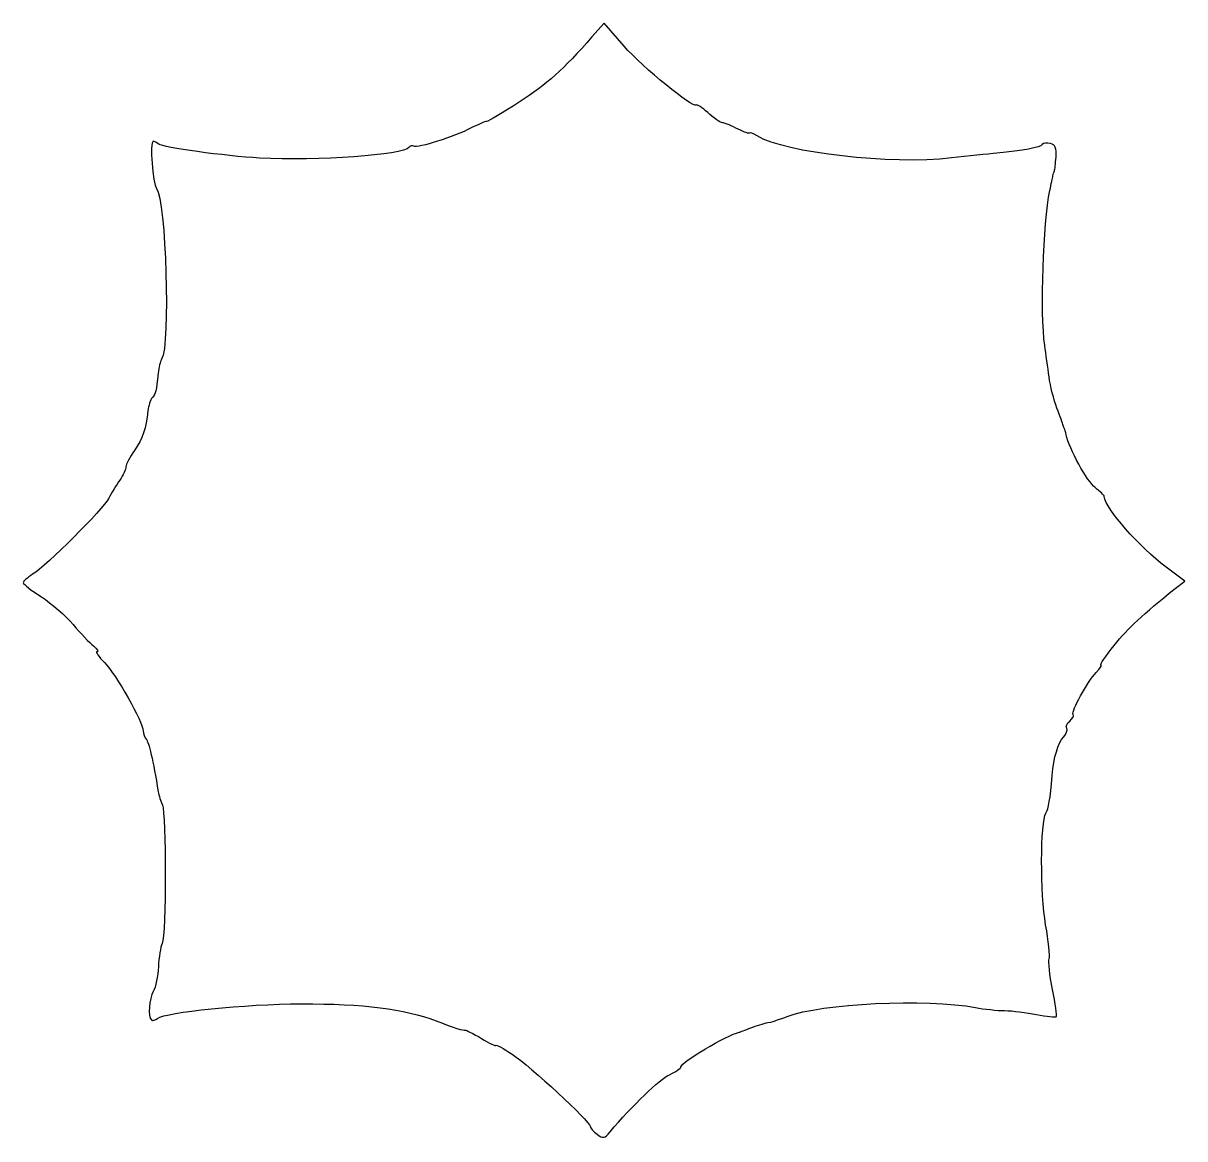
# Model space of a CAD drawing. Header units: centimetres. Extents: x -10.7 to 10.2, y -12.4 to 7.6.
import ezdxf

# ---------------------------------------------------------------- set-up
doc = ezdxf.new("R2010")
doc.units = ezdxf.units.CM
doc.header["$MEASUREMENT"] = 0
doc.layers.add('Layer 1', color=7, linetype='Continuous')

msp = doc.modelspace()

# ---------------------------------------------------------------- linework, layer by layer
at = {"layer": 'Layer 1'}
msp.add_open_spline([(-0.38889, -12.34982), (-0.4565, -12.30068), (-0.51181, -12.23679), (-0.51181, -12.20785), (-0.51181, -12.20785), (-0.51181, -12.12364), (-1.58978, -11.12794), (-1.91003, -10.91634), (-1.91003, -10.91634), (-2.0706, -10.81025), (-2.20197, -10.73835), (-2.20197, -10.75657), (-2.20197, -10.75657), (-2.20197, -10.77479), (-2.31951, -10.71835), (-2.46318, -10.63115), (-2.46318, -10.63115), (-2.60684, -10.54395), (-2.73821, -10.47761), (-2.75512, -10.48372), (-2.75512, -10.48372), (-2.78304, -10.49382), (-2.94218, -10.4428), (-3.27753, -10.31623), (-3.27753, -10.31623), (-3.85397, -10.09866), (-4.57333, -10.00781), (-5.69126, -10.01139), (-5.69126, -10.01139), (-6.70588, -10.01463), (-8.12708, -10.15769), (-8.27267, -10.27123), (-8.27267, -10.27123), (-8.31574, -10.30482), (-8.36591, -10.31794), (-8.38416, -10.3004), (-8.38416, -10.3004), (-8.44776, -10.23925), (-8.42689, -9.92532), (-8.35005, -9.78727), (-8.35005, -9.78727), (-8.30748, -9.71078), (-8.26617, -9.51247), (-8.25826, -9.34658), (-8.25826, -9.34658), (-8.25035, -9.18069), (-8.21942, -8.99177), (-8.18953, -8.92677), (-8.18953, -8.92677), (-8.11878, -8.77292), (-8.11649, -6.59898), (-8.18691, -6.44484), (-8.18691, -6.44484), (-8.21661, -6.37984), (-8.24968, -6.27347), (-8.26041, -6.20847), (-8.26041, -6.20847), (-8.35391, -5.6417), (-8.42918, -5.31314), (-8.47634, -5.26593), (-8.47634, -5.26593), (-8.50718, -5.23505), (-8.53241, -5.16661), (-8.53241, -5.11382), (-8.53241, -5.11382), (-8.53241, -4.95616), (-9.01924, -4.09578), (-9.22542, -3.88905), (-9.22542, -3.88905), (-9.33077, -3.78342), (-9.39079, -3.69611), (-9.35881, -3.69503), (-9.35881, -3.69503), (-9.32683, -3.69395), (-9.35619, -3.64741), (-9.42405, -3.59162), (-9.42405, -3.59162), (-9.49191, -3.53582), (-9.65559, -3.36231), (-9.78778, -3.20604), (-9.78778, -3.20604), (-9.91997, -3.04977), (-10.17558, -2.8278), (-10.35582, -2.71277), (-10.35582, -2.71277), (-10.53606, -2.59774), (-10.68352, -2.48268), (-10.68352, -2.45708), (-10.68352, -2.45708), (-10.68352, -2.43148), (-10.60746, -2.36352), (-10.5145, -2.30607), (-10.5145, -2.30607), (-10.26801, -2.15373), (-9.251, -1.13765), (-9.14761, -0.94042), (-9.14761, -0.94042), (-9.09901, -0.84771), (-9.00985, -0.70128), (-8.94947, -0.615), (-8.94947, -0.615), (-8.8891, -0.52873), (-8.8397, -0.42189), (-8.8397, -0.37757), (-8.8397, -0.37757), (-8.8397, -0.33325), (-8.77166, -0.20072), (-8.6885, -0.08305), (-8.6885, -0.08305), (-8.53997, 0.12712), (-8.47684, 0.31195), (-8.44543, 0.62867), (-8.44543, 0.62867), (-8.43673, 0.71643), (-8.40119, 0.8228), (-8.36646, 0.86504), (-8.36646, 0.86504), (-8.30291, 0.94234), (-8.29673, 0.96856), (-8.26363, 1.30094), (-8.26363, 1.30094), (-8.25367, 1.40093), (-8.22528, 1.51424), (-8.20054, 1.55273), (-8.20054, 1.55273), (-8.04171, 1.79982), (-8.12137, 4.41409), (-8.29382, 4.61401), (-8.29382, 4.61401), (-8.36136, 4.69231), (-8.41493, 5.4625), (-8.35283, 5.4625), (-8.35283, 5.4625), (-8.3299, 5.4625), (-8.28487, 5.43873), (-8.25276, 5.40967), (-8.25276, 5.40967), (-8.18752, 5.35064), (-7.05816, 5.19547), (-6.44275, 5.16098), (-6.44275, 5.16098), (-5.41037, 5.10312), (-3.85262, 5.21458), (-3.76385, 5.35267), (-3.76385, 5.35267), (-3.74523, 5.38164), (-3.70565, 5.39087), (-3.6759, 5.37319), (-3.6759, 5.37319), (-3.60934, 5.33364), (-2.9516, 5.54256), (-2.6446, 5.70076), (-2.6446, 5.70076), (-2.52047, 5.76473), (-2.3967, 5.81706), (-2.36955, 5.81706), (-2.36955, 5.81706), (-2.3424, 5.81706), (-2.07925, 5.97306), (-1.78477, 6.16372), (-1.78477, 6.16372), (-1.28198, 6.48925), (-0.99607, 6.7455), (-0.47953, 7.33349), (-0.47953, 7.33349), (-0.47953, 7.33349), (-0.26349, 7.57941), (-0.26349, 7.57941), (-0.26349, 7.57941), (-0.26349, 7.57941), (0.09663, 7.16831), (0.09663, 7.16831), (0.09663, 7.16831), (0.433, 6.78433), (1.33802, 6.04665), (1.39193, 6.11252), (1.39193, 6.11252), (1.40523, 6.12877), (1.49754, 6.06706), (1.59706, 5.97539), (1.59706, 5.97539), (1.69658, 5.88371), (1.81594, 5.80249), (1.8623, 5.79488), (1.8623, 5.79488), (1.90867, 5.78728), (2.03648, 5.73529), (2.14634, 5.67935), (2.14634, 5.67935), (2.2562, 5.62341), (2.34609, 5.59224), (2.34609, 5.61007), (2.34609, 5.61007), (2.34609, 5.62791), (2.40832, 5.60473), (2.48438, 5.55856), (2.48438, 5.55856), (2.99011, 5.25161), (4.88479, 5.03621), (5.97225, 5.16204), (5.97225, 5.16204), (6.25958, 5.19529), (6.62544, 5.23416), (6.78528, 5.24844), (6.78528, 5.24844), (7.24524, 5.28951), (7.56694, 5.35049), (7.60069, 5.40299), (7.60069, 5.40299), (7.6178, 5.42961), (7.68307, 5.43851), (7.74572, 5.42275), (7.74572, 5.42275), (7.83391, 5.40058), (7.85666, 5.34511), (7.84645, 5.17715), (7.84645, 5.17715), (7.8392, 5.05782), (7.8262, 4.9469), (7.81758, 4.93065), (7.81758, 4.93065), (7.80895, 4.9144), (7.79679, 4.87451), (7.79056, 4.84201), (7.79056, 4.84201), (7.78433, 4.80951), (7.75961, 4.68984), (7.73563, 4.57609), (7.73563, 4.57609), (7.61422, 4.00004), (7.56098, 2.38468), (7.6441, 1.79869), (7.6441, 1.79869), (7.66485, 1.65243), (7.69965, 1.39981), (7.72145, 1.2373), (7.72145, 1.2373), (7.74324, 1.07479), (7.80709, 0.82217), (7.86334, 0.67591), (7.86334, 0.67591), (7.91959, 0.52965), (7.96999, 0.39004), (7.97535, 0.36567), (7.97535, 0.36567), (7.9807, 0.34129), (7.99066, 0.3147), (7.99748, 0.30658), (7.99748, 0.30658), (8.00429, 0.29845), (8.01869, 0.24812), (8.02948, 0.19473), (8.02948, 0.19473), (8.07858, -0.04818), (8.40435, -0.64214), (8.54811, -0.75087), (8.54811, -0.75087), (8.63564, -0.81707), (8.70963, -0.88876), (8.71255, -0.9102), (8.71255, -0.9102), (8.74367, -1.13866), (9.33193, -1.80996), (9.82242, -2.17673), (9.82242, -2.17673), (9.82242, -2.17673), (10.15644, -2.4265), (10.15644, -2.4265), (10.15644, -2.4265), (10.15644, -2.4265), (9.98498, -2.56252), (9.98498, -2.56252), (9.98498, -2.56252), (9.40009, -3.02651), (9.14022, -3.26819), (8.89, -3.58085), (8.89, -3.58085), (8.73483, -3.77474), (8.62813, -3.93339), (8.6529, -3.93339), (8.6529, -3.93339), (8.67767, -3.93339), (8.6402, -3.99322), (8.56964, -4.06635), (8.56964, -4.06635), (8.40502, -4.23695), (8.11632, -4.76102), (8.15436, -4.8202), (8.15436, -4.8202), (8.17038, -4.84511), (8.1426, -4.89811), (8.09264, -4.93798), (8.09264, -4.93798), (8.04269, -4.97785), (8.01804, -5.03572), (8.03788, -5.06659), (8.03788, -5.06659), (8.05772, -5.09746), (8.03345, -5.16757), (7.984, -5.2224), (7.984, -5.2224), (7.8786, -5.3392), (7.80621, -5.58245), (7.77847, -5.91303), (7.77847, -5.91303), (7.74256, -6.34082), (7.71356, -6.51306), (7.66458, -6.58925), (7.66458, -6.58925), (7.56534, -6.74364), (7.56267, -8.04899), (7.66046, -8.59105), (7.66046, -8.59105), (7.713, -8.88222), (7.74117, -9.15757), (7.72306, -9.20295), (7.72306, -9.20295), (7.70495, -9.24833), (7.73191, -9.49542), (7.78298, -9.75204), (7.78298, -9.75204), (7.83404, -10.00866), (7.86457, -10.22945), (7.85081, -10.24267), (7.85081, -10.24267), (7.83706, -10.2559), (7.67807, -10.23723), (7.49751, -10.20119), (7.49751, -10.20119), (7.31696, -10.16515), (7.05894, -10.13441), (6.92413, -10.13287), (6.92413, -10.13287), (6.78933, -10.13133), (6.55458, -10.10641), (6.40246, -10.07748), (6.40246, -10.07748), (5.52576, -9.91075), (3.6257, -10.00178), (3.02214, -10.23943), (3.02214, -10.23943), (2.97144, -10.25939), (2.90921, -10.28135), (2.88385, -10.28822), (2.88385, -10.28822), (2.8585, -10.29509), (2.83084, -10.30601), (2.82239, -10.31249), (2.82239, -10.31249), (2.81394, -10.31897), (2.74857, -10.33487), (2.67712, -10.34782), (2.67712, -10.34782), (2.60567, -10.36078), (2.46739, -10.40311), (2.36982, -10.44189), (2.36982, -10.44189), (2.27226, -10.48067), (2.1786, -10.51564), (2.1617, -10.5196), (2.1617, -10.5196), (1.9375, -10.57209), (1.11687, -11.05955), (1.11687, -11.14024), (1.11687, -11.14024), (1.11687, -11.16674), (1.02331, -11.2311), (0.90897, -11.28327), (0.90897, -11.28327), (0.73181, -11.3641), (0.24525, -11.83252), (-0.15548, -12.30804), (-0.15548, -12.30804), (-0.25644, -12.42784), (-0.27659, -12.43145), (-0.3889, -12.34982), (-0.3889, -12.34982), (-0.3889, -12.34982), (-0.38889, -12.34982), (-0.38889, -12.34982)], degree=3, knots=[0, 0, 0, 0, 0.01041667, 0.01041667, 0.01041667, 0.01041667, 0.02083333, 0.02083333, 0.02083333, 0.02083333, 0.03125, 0.03125, 0.03125, 0.03125, 0.04166667, 0.04166667, 0.04166667, 0.04166667, 0.05208333, 0.05208333, 0.05208333, 0.05208333, 0.0625, 0.0625, 0.0625, 0.0625, 0.07291667, 0.07291667, 0.07291667, 0.07291667, 0.08333333, 0.08333333, 0.08333333, 0.08333333, 0.09375, 0.09375, 0.09375, 0.09375, 0.10416667, 0.10416667, 0.10416667, 0.10416667, 0.11458333, 0.11458333, 0.11458333, 0.11458333, 0.125, 0.125, 0.125, 0.125, 0.13541667, 0.13541667, 0.13541667, 0.13541667, 0.14583333, 0.14583333, 0.14583333, 0.14583333, 0.15625, 0.15625, 0.15625, 0.15625, 0.16666667, 0.16666667, 0.16666667, 0.16666667, 0.17708333, 0.17708333, 0.17708333, 0.17708333, 0.1875, 0.1875, 0.1875, 0.1875, 0.19791667, 0.19791667, 0.19791667, 0.19791667, 0.20833333, 0.20833333, 0.20833333, 0.20833333, 0.21875, 0.21875, 0.21875, 0.21875, 0.22916667, 0.22916667, 0.22916667, 0.22916667, 0.23958333, 0.23958333, 0.23958333, 0.23958333, 0.25, 0.25, 0.25, 0.25, 0.26041667, 0.26041667, 0.26041667, 0.26041667, 0.27083333, 0.27083333, 0.27083333, 0.27083333, 0.28125, 0.28125, 0.28125, 0.28125, 0.29166667, 0.29166667, 0.29166667, 0.29166667, 0.30208333, 0.30208333, 0.30208333, 0.30208333, 0.3125, 0.3125, 0.3125, 0.3125, 0.32291667, 0.32291667, 0.32291667, 0.32291667, 0.33333333, 0.33333333, 0.33333333, 0.33333333, 0.34375, 0.34375, 0.34375, 0.34375, 0.35416667, 0.35416667, 0.35416667, 0.35416667, 0.36458333, 0.36458333, 0.36458333, 0.36458333, 0.375, 0.375, 0.375, 0.375, 0.38541667, 0.38541667, 0.38541667, 0.38541667, 0.39583333, 0.39583333, 0.39583333, 0.39583333, 0.40625, 0.40625, 0.40625, 0.40625, 0.41666667, 0.41666667, 0.41666667, 0.41666667, 0.42708333, 0.42708333, 0.42708333, 0.42708333, 0.4375, 0.4375, 0.4375, 0.4375, 0.44791667, 0.44791667, 0.44791667, 0.44791667, 0.45833333, 0.45833333, 0.45833333, 0.45833333, 0.46875, 0.46875, 0.46875, 0.46875, 0.47916667, 0.47916667, 0.47916667, 0.47916667, 0.48958333, 0.48958333, 0.48958333, 0.48958333, 0.5, 0.5, 0.5, 0.5, 0.51041667, 0.51041667, 0.51041667, 0.51041667, 0.52083333, 0.52083333, 0.52083333, 0.52083333, 0.53125, 0.53125, 0.53125, 0.53125, 0.54166667, 0.54166667, 0.54166667, 0.54166667, 0.55208333, 0.55208333, 0.55208333, 0.55208333, 0.5625, 0.5625, 0.5625, 0.5625, 0.57291667, 0.57291667, 0.57291667, 0.57291667, 0.58333333, 0.58333333, 0.58333333, 0.58333333, 0.59375, 0.59375, 0.59375, 0.59375, 0.60416667, 0.60416667, 0.60416667, 0.60416667, 0.61458333, 0.61458333, 0.61458333, 0.61458333, 0.625, 0.625, 0.625, 0.625, 0.63541667, 0.63541667, 0.63541667, 0.63541667, 0.64583333, 0.64583333, 0.64583333, 0.64583333, 0.65625, 0.65625, 0.65625, 0.65625, 0.66666667, 0.66666667, 0.66666667, 0.66666667, 0.67708333, 0.67708333, 0.67708333, 0.67708333, 0.6875, 0.6875, 0.6875, 0.6875, 0.69791667, 0.69791667, 0.69791667, 0.69791667, 0.70833333, 0.70833333, 0.70833333, 0.70833333, 0.71875, 0.71875, 0.71875, 0.71875, 0.72916667, 0.72916667, 0.72916667, 0.72916667, 0.73958333, 0.73958333, 0.73958333, 0.73958333, 0.75, 0.75, 0.75, 0.75, 0.76041667, 0.76041667, 0.76041667, 0.76041667, 0.77083333, 0.77083333, 0.77083333, 0.77083333, 0.78125, 0.78125, 0.78125, 0.78125, 0.79166667, 0.79166667, 0.79166667, 0.79166667, 0.80208333, 0.80208333, 0.80208333, 0.80208333, 0.8125, 0.8125, 0.8125, 0.8125, 0.82291667, 0.82291667, 0.82291667, 0.82291667, 0.83333333, 0.83333333, 0.83333333, 0.83333333, 0.84375, 0.84375, 0.84375, 0.84375, 0.85416667, 0.85416667, 0.85416667, 0.85416667, 0.86458333, 0.86458333, 0.86458333, 0.86458333, 0.875, 0.875, 0.875, 0.875, 0.88541667, 0.88541667, 0.88541667, 0.88541667, 0.89583333, 0.89583333, 0.89583333, 0.89583333, 0.90625, 0.90625, 0.90625, 0.90625, 0.91666667, 0.91666667, 0.91666667, 0.91666667, 0.92708333, 0.92708333, 0.92708333, 0.92708333, 0.9375, 0.9375, 0.9375, 0.9375, 0.94791667, 0.94791667, 0.94791667, 0.94791667, 0.95833333, 0.95833333, 0.95833333, 0.95833333, 0.96875, 0.96875, 0.96875, 0.96875, 0.97916667, 0.97916667, 0.97916667, 0.97916667, 1, 1, 1, 1], dxfattribs=at)

doc.saveas('drawing.dxf')
